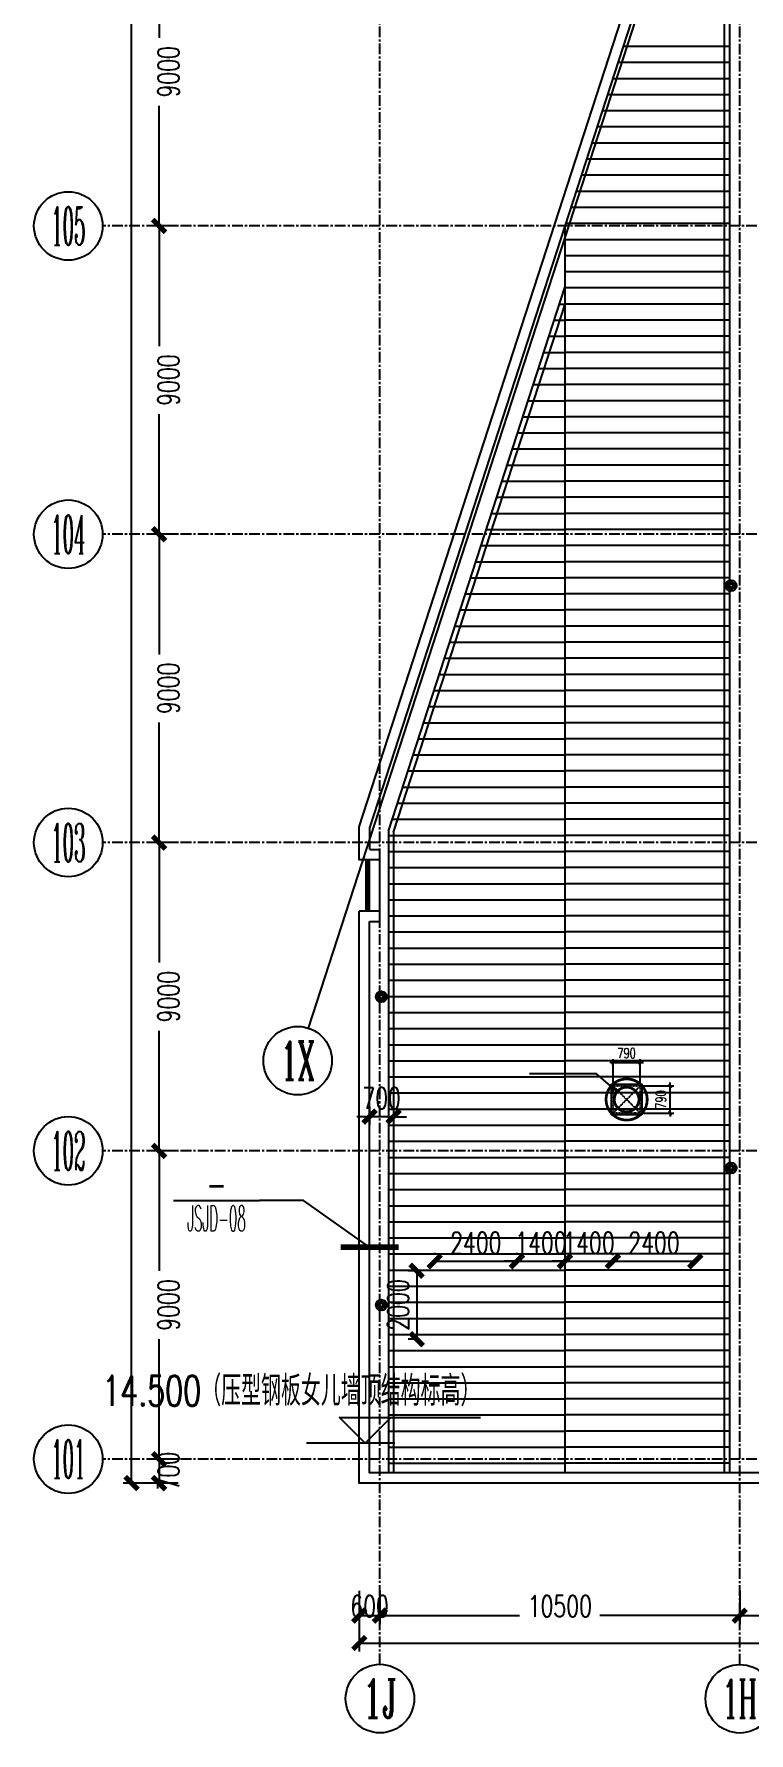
# Model space of a CAD drawing. Extents: x -599358 to 2865263, y -1062760 to 486533.
# Drawn here: x 124239 to 145102, y -888005 to -838406 of the extents above; entities that cross this region are included whole.
import ezdxf
from ezdxf.enums import TextEntityAlignment as Align

# ---------------------------------------------------------------- set-up
doc = ezdxf.new("R2010")
doc.units = 0
doc.set_wipeout_variables(frame=1)
doc.linetypes.add('CENTER', pattern=[2, 1.25, -0.25, 0.25, -0.25])
doc.linetypes.add('DASH', pattern=[0.35, 0.25, -0.1])
for name, color, linetype in [('3符号', 173, 'Continuous'), ('3索引', 3, 'Continuous'), ('99平面图例外参$0$A-HATCH-2', 251, 'Continuous'), ('A-AXIS-DP', 126, 'Continuous'), ('A-LIN-V', 9, 'Continuous'), ('A-SFCE', 30, 'Continuous'), ('A-WINDOW', 140, 'Continuous'), ('DIM', 173, 'Continuous'), ('DIM_SYMB', 3, 'Continuous'), ('DOTE', 1, 'CENTER'), ('E-电气标注', 84, 'Continuous'), ('参考线', 8, 'Continuous'), ('屋面板111', 6, 'Continuous'), ('暖通', 7, 'Continuous'), ('虹吸雨水斗', 6, 'Continuous')]:
    doc.layers.add(name, color=color, linetype=linetype)
doc.styles.add('_TCH_AXIS', font='COMPLEX', dxfattribs={"bigfont": 'GBCBIG'})
doc.styles.add('_TCH_DIM_T3', font='SIMPLEX', dxfattribs={"width": 0.705882, "bigfont": 'GBCBIG'})
doc.styles.add('DHTEXT-1', font='romans.shx', dxfattribs={"width": 0.7, "bigfont": 'chinese.shx'})
doc.styles.add('卓越符号', font='ROMANS.shx', dxfattribs={"width": 0.7, "bigfont": 'CHINESE.shx'})
doc.dimstyles.new('_TCH_ARCH&&100', dxfattribs={"dimtxt": 297.5, "dimasz": 100, "dimexe": 100, "dimexo": 100, "dimgap": 126.25, "dimtad": 1, "dimdec": 0, "dimzin": 0, "dimdsep": 46, "dimtxsty": '_TCH_DIM_T3', "dimblk": 'ARCHTICK', "dimcen": 0.09, "dimclrt": 7, "dimazin": 2, "dimtfac": 1, "dimtdec": 0, "dimtix": 1, "dimtmove": 2, "dimatfit": 3, "dimfxl": 0, "dimtolj": 1, "dimtzin": 0, "dimarcsym": 0})
doc.dimstyles.new('ZN250', dxfattribs={"dimscale": 250, "dimtxt": 2.5, "dimasz": 1.5, "dimexe": 1, "dimexo": 2, "dimgap": 0.9, "dimtad": 1, "dimdec": 0, "dimdsep": 46, "dimtxsty": 'DHTEXT-1', "dimblk": 'ARCHTICK', "dimcen": 2.5, "dimclrd": 173, "dimclre": 173, "dimclrt": 7, "dimazin": 2, "dimtfac": 1, "dimtdec": 0, "dimtix": 1, "dimtmove": 2, "dimatfit": 3, "dimfxl": 0, "dimarcsym": 0})

# ---------------------------------------------------------------- blocks, each defined once
blk = doc.blocks.new('_ArchTick')
at = {"color": 0, "linetype": 'ByBlock', "const_width": 0.4}
blk.add_lwpolyline([(-0.5, -0.5), (0.5, 0.5)], dxfattribs=at)
blk = doc.blocks.new('*D997')
at = {"layer": 'Defpoints', "color": 0, "ltscale": 2500, "transparency": 16777216}
for p in [(128946, -880011), (127887, -880711), (128946, -880711)]:
    blk.add_point(p, dxfattribs=at)
at = {"layer": 'DIM', "color": 173, "linetype": 'ByBlock', "lineweight": -2, "ltscale": 2500, "transparency": 16777216}
for p, q in [((128446, -880011), (127637, -880011)), ((127887, -880011), (127887, -880711)), ((128446, -880711), (127637, -880711))]:
    blk.add_line(p, q, dxfattribs=at)
at = {"layer": 'DIM', "color": 173, "lineweight": -2, "ltscale": 2500, "transparency": 16777216, "xscale": 375, "yscale": 375, "zscale": 375}
for p, rotation in [((127887, -880011), 90), ((127887, -880711), 270)]:
    blk.add_blockref('_ArchTick', p, dxfattribs=dict(at, rotation=rotation))
at = {"layer": 'DIM', "color": 7, "ltscale": 2500, "transparency": 16777216, "insert": (128162, -880361), "char_height": 625, "attachment_point": 5, "rotation": 90, "style": 'DHTEXT-1'}
blk.add_mtext('700', dxfattribs=at)
blk = doc.blocks.new('*D998')
at = {"layer": 'Defpoints', "color": 0, "ltscale": 2500, "transparency": 16777216}
for p in [(128946, -871011), (127887, -880011), (128946, -880011)]:
    blk.add_point(p, dxfattribs=at)
at = {"layer": 'DIM', "color": 173, "linetype": 'ByBlock', "lineweight": -2, "ltscale": 2500, "transparency": 16777216}
for p, q in [((128446, -871011), (127637, -871011)), ((127887, -871011), (127887, -874516)), ((127887, -880011), (127887, -876507)), ((128446, -880011), (127637, -880011))]:
    blk.add_line(p, q, dxfattribs=at)
at = {"layer": 'DIM', "color": 173, "lineweight": -2, "ltscale": 2500, "transparency": 16777216, "xscale": 375, "yscale": 375, "zscale": 375}
for p, rotation in [((127887, -871011), 90), ((127887, -880011), 270)]:
    blk.add_blockref('_ArchTick', p, dxfattribs=dict(at, rotation=rotation))
at = {"layer": 'DIM', "color": 7, "ltscale": 2500, "transparency": 16777216, "insert": (128162, -875511), "char_height": 625, "attachment_point": 5, "rotation": 90, "style": 'DHTEXT-1'}
blk.add_mtext('9000', dxfattribs=at)
blk = doc.blocks.new('*D999')
at = {"layer": 'Defpoints', "color": 0, "ltscale": 2500, "transparency": 16777216}
for p in [(128946, -862011), (127887, -871011), (128946, -871011)]:
    blk.add_point(p, dxfattribs=at)
at = {"layer": 'DIM', "color": 173, "linetype": 'ByBlock', "lineweight": -2, "ltscale": 2500, "transparency": 16777216}
for p, q in [((128446, -862011), (127637, -862011)), ((127887, -862011), (127887, -865516)), ((127887, -871011), (127887, -867507)), ((128446, -871011), (127637, -871011))]:
    blk.add_line(p, q, dxfattribs=at)
at = {"layer": 'DIM', "color": 173, "lineweight": -2, "ltscale": 2500, "transparency": 16777216, "xscale": 375, "yscale": 375, "zscale": 375}
for p, rotation in [((127887, -862011), 90), ((127887, -871011), 270)]:
    blk.add_blockref('_ArchTick', p, dxfattribs=dict(at, rotation=rotation))
at = {"layer": 'DIM', "color": 7, "ltscale": 2500, "transparency": 16777216, "insert": (128162, -866511), "char_height": 625, "attachment_point": 5, "rotation": 90, "style": 'DHTEXT-1'}
blk.add_mtext('9000', dxfattribs=at)
blk = doc.blocks.new('*D1000')
at = {"layer": 'Defpoints', "color": 0, "ltscale": 2500, "transparency": 16777216}
for p in [(128946, -853011), (127887, -862011), (128946, -862011)]:
    blk.add_point(p, dxfattribs=at)
at = {"layer": 'DIM', "color": 173, "linetype": 'ByBlock', "lineweight": -2, "ltscale": 2500, "transparency": 16777216}
for p, q in [((128446, -853011), (127637, -853011)), ((127887, -853011), (127887, -856516)), ((127887, -862011), (127887, -858507)), ((128446, -862011), (127637, -862011))]:
    blk.add_line(p, q, dxfattribs=at)
at = {"layer": 'DIM', "color": 173, "lineweight": -2, "ltscale": 2500, "transparency": 16777216, "xscale": 375, "yscale": 375, "zscale": 375}
for p, rotation in [((127887, -853011), 90), ((127887, -862011), 270)]:
    blk.add_blockref('_ArchTick', p, dxfattribs=dict(at, rotation=rotation))
at = {"layer": 'DIM', "color": 7, "ltscale": 2500, "transparency": 16777216, "insert": (128162, -857511), "char_height": 625, "attachment_point": 5, "rotation": 90, "style": 'DHTEXT-1'}
blk.add_mtext('9000', dxfattribs=at)
blk = doc.blocks.new('*D1001')
at = {"layer": 'Defpoints', "color": 0, "ltscale": 2500, "transparency": 16777216}
for p in [(128946, -844011), (127887, -853011), (128946, -853011)]:
    blk.add_point(p, dxfattribs=at)
at = {"layer": 'DIM', "color": 173, "linetype": 'ByBlock', "lineweight": -2, "ltscale": 2500, "transparency": 16777216}
for p, q in [((128446, -844011), (127637, -844011)), ((127887, -844011), (127887, -847516)), ((127887, -853011), (127887, -849507)), ((128446, -853011), (127637, -853011))]:
    blk.add_line(p, q, dxfattribs=at)
at = {"layer": 'DIM', "color": 173, "lineweight": -2, "ltscale": 2500, "transparency": 16777216, "xscale": 375, "yscale": 375, "zscale": 375}
for p, rotation in [((127887, -844011), 90), ((127887, -853011), 270)]:
    blk.add_blockref('_ArchTick', p, dxfattribs=dict(at, rotation=rotation))
at = {"layer": 'DIM', "color": 7, "ltscale": 2500, "transparency": 16777216, "insert": (128162, -848511), "char_height": 625, "attachment_point": 5, "rotation": 90, "style": 'DHTEXT-1'}
blk.add_mtext('9000', dxfattribs=at)
blk = doc.blocks.new('*D1002')
at = {"layer": 'Defpoints', "color": 0, "ltscale": 2500, "transparency": 16777216}
for p in [(128946, -835011), (127887, -844011), (128946, -844011)]:
    blk.add_point(p, dxfattribs=at)
at = {"layer": 'DIM', "color": 173, "linetype": 'ByBlock', "lineweight": -2, "ltscale": 2500, "transparency": 16777216}
for p, q in [((128446, -835011), (127637, -835011)), ((127887, -835011), (127887, -838516)), ((127887, -844011), (127887, -840507)), ((128446, -844011), (127637, -844011))]:
    blk.add_line(p, q, dxfattribs=at)
at = {"layer": 'DIM', "color": 173, "lineweight": -2, "ltscale": 2500, "transparency": 16777216, "xscale": 375, "yscale": 375, "zscale": 375}
for p, rotation in [((127887, -835011), 90), ((127887, -844011), 270)]:
    blk.add_blockref('_ArchTick', p, dxfattribs=dict(at, rotation=rotation))
at = {"layer": 'DIM', "color": 7, "ltscale": 2500, "transparency": 16777216, "insert": (128162, -839511), "char_height": 625, "attachment_point": 5, "rotation": 90, "style": 'DHTEXT-1'}
blk.add_mtext('9000', dxfattribs=at)
blk = doc.blocks.new('*D1036')
at = {"layer": 'Defpoints', "color": 0, "ltscale": 2500, "transparency": 16777216}
for p in [(128846, -789311), (127087, -880711), (128846, -880711)]:
    blk.add_point(p, dxfattribs=at)
at = {"layer": 'DIM', "color": 173, "linetype": 'ByBlock', "lineweight": -2, "ltscale": 2500, "transparency": 16777216}
for p, q in [((128346, -789311), (126837, -789311)), ((127087, -789311), (127087, -833807)), ((127087, -880711), (127087, -836216)), ((128346, -880711), (126837, -880711))]:
    blk.add_line(p, q, dxfattribs=at)
at = {"layer": 'DIM', "color": 173, "lineweight": -2, "ltscale": 2500, "transparency": 16777216, "xscale": 375, "yscale": 375, "zscale": 375}
for p, rotation in [((127087, -789311), 90), ((127087, -880711), 270)]:
    blk.add_blockref('_ArchTick', p, dxfattribs=dict(at, rotation=rotation))
at = {"layer": 'DIM', "color": 7, "ltscale": 2500, "transparency": 16777216, "insert": (127362, -835011), "char_height": 625, "attachment_point": 5, "rotation": 90, "style": 'DHTEXT-1'}
blk.add_mtext('91400', dxfattribs=at)
blk = doc.blocks.new('*D1038')
at = {"layer": 'Defpoints', "color": 0, "ltscale": 2500, "transparency": 16777216}
for p in [(133731, -883351), (134331, -883351), (134331, -884578)]:
    blk.add_point(p, dxfattribs=at)
at = {"layer": 'DIM', "color": 173, "linetype": 'ByBlock', "lineweight": -2, "ltscale": 2500, "transparency": 16777216}
for p, q in [((133731, -883851), (133731, -884828)), ((134331, -883851), (134331, -884828)), ((133731, -884578), (134331, -884578))]:
    blk.add_line(p, q, dxfattribs=at)
at = {"layer": 'DIM', "color": 173, "lineweight": -2, "ltscale": 2500, "transparency": 16777216, "xscale": 375, "yscale": 375, "zscale": 375, "rotation": 180}
blk.add_blockref('_ArchTick', (133731, -884578), dxfattribs=at)
at = {"layer": 'DIM', "color": 173, "lineweight": -2, "ltscale": 2500, "transparency": 16777216, "xscale": 375, "yscale": 375, "zscale": 375}
blk.add_blockref('_ArchTick', (134331, -884578), dxfattribs=at)
at = {"layer": 'DIM', "color": 7, "ltscale": 2500, "transparency": 16777216, "insert": (134031, -884303), "char_height": 625, "attachment_point": 5, "style": 'DHTEXT-1'}
blk.add_mtext('600', dxfattribs=at)
blk = doc.blocks.new('*D1039')
at = {"layer": 'Defpoints', "color": 0, "ltscale": 2500, "transparency": 16777216}
for p in [(134331, -883351), (144831, -883351), (144831, -884578)]:
    blk.add_point(p, dxfattribs=at)
at = {"layer": 'DIM', "color": 173, "linetype": 'ByBlock', "lineweight": -2, "ltscale": 2500, "transparency": 16777216}
for p, q in [((134331, -883851), (134331, -884828)), ((144831, -883851), (144831, -884828)), ((134331, -884578), (138408, -884578)), ((144831, -884578), (140754, -884578))]:
    blk.add_line(p, q, dxfattribs=at)
at = {"layer": 'DIM', "color": 173, "lineweight": -2, "ltscale": 2500, "transparency": 16777216, "xscale": 375, "yscale": 375, "zscale": 375, "rotation": 180}
blk.add_blockref('_ArchTick', (134331, -884578), dxfattribs=at)
at = {"layer": 'DIM', "color": 173, "lineweight": -2, "ltscale": 2500, "transparency": 16777216, "xscale": 375, "yscale": 375, "zscale": 375}
blk.add_blockref('_ArchTick', (144831, -884578), dxfattribs=at)
at = {"layer": 'DIM', "color": 7, "ltscale": 2500, "transparency": 16777216, "insert": (139581, -884303), "char_height": 625, "attachment_point": 5, "style": 'DHTEXT-1'}
blk.add_mtext('10500', dxfattribs=at)
blk = doc.blocks.new('*D1040')
at = {"layer": 'Defpoints', "color": 0, "ltscale": 2500, "transparency": 16777216}
for p in [(144831, -883351), (161331, -883351), (161331, -884578)]:
    blk.add_point(p, dxfattribs=at)
at = {"layer": 'DIM', "color": 173, "linetype": 'ByBlock', "lineweight": -2, "ltscale": 2500, "transparency": 16777216}
for p, q in [((144831, -883851), (144831, -884828)), ((161331, -883851), (161331, -884828)), ((144831, -884578), (151908, -884578)), ((161331, -884578), (154254, -884578))]:
    blk.add_line(p, q, dxfattribs=at)
at = {"layer": 'DIM', "color": 173, "lineweight": -2, "ltscale": 2500, "transparency": 16777216, "xscale": 375, "yscale": 375, "zscale": 375, "rotation": 180}
blk.add_blockref('_ArchTick', (144831, -884578), dxfattribs=at)
at = {"layer": 'DIM', "color": 173, "lineweight": -2, "ltscale": 2500, "transparency": 16777216, "xscale": 375, "yscale": 375, "zscale": 375}
blk.add_blockref('_ArchTick', (161331, -884578), dxfattribs=at)
at = {"layer": 'DIM', "color": 7, "ltscale": 2500, "transparency": 16777216, "insert": (153081, -884303), "char_height": 625, "attachment_point": 5, "style": 'DHTEXT-1'}
blk.add_mtext('16500', dxfattribs=at)
blk = doc.blocks.new('*D1050')
at = {"layer": 'Defpoints', "color": 0, "ltscale": 2500, "transparency": 16777216}
for p in [(133731, -883451), (260231, -883451), (260231, -885378)]:
    blk.add_point(p, dxfattribs=at)
at = {"layer": 'DIM', "color": 173, "linetype": 'ByBlock', "lineweight": -2, "ltscale": 2500, "transparency": 16777216}
for p, q in [((133731, -883951), (133731, -885628)), ((260231, -883951), (260231, -885628)), ((133731, -885378), (195600, -885378)), ((260231, -885378), (198363, -885378))]:
    blk.add_line(p, q, dxfattribs=at)
at = {"layer": 'DIM', "color": 173, "lineweight": -2, "ltscale": 2500, "transparency": 16777216, "xscale": 375, "yscale": 375, "zscale": 375, "rotation": 180}
blk.add_blockref('_ArchTick', (133731, -885378), dxfattribs=at)
at = {"layer": 'DIM', "color": 173, "lineweight": -2, "ltscale": 2500, "transparency": 16777216, "xscale": 375, "yscale": 375, "zscale": 375}
blk.add_blockref('_ArchTick', (260231, -885378), dxfattribs=at)
at = {"layer": 'DIM', "color": 7, "ltscale": 2500, "transparency": 16777216, "insert": (196981, -885103), "char_height": 625, "attachment_point": 5, "style": 'DHTEXT-1'}
blk.add_mtext('126500', dxfattribs=at)
blk = doc.blocks.new('卓越-轴号')
blk.add_circle((0, 0), 4)
at = {"color": 0, "style": '_TCH_AXIS', "width": 1.041667, "flags": 8}
blk.add_attdef('A', text='', height=4.48, dxfattribs=at).set_placement((-2, -2.24), (2, -2.24), align=Align.FIT)
blk = doc.blocks.new('343')
at = {"layer": 'DOTE', "ltscale": 250}
for p, q in [((1043949, -209412), (1043949, -103756)), ((1054449, -209417), (1054449, -103761)), ((1153449, -167423), (1035857, -167423)), ((1153449, -176423), (1035857, -176423)), ((1153449, -185423), (1035857, -185423)), ((1153449, -194423), (1035857, -194423)), ((1153449, -203423), (1035857, -203423))]:
    blk.add_line(p, q, dxfattribs=at)
blk = doc.blocks.new('*U612')
at = {"ltscale": 10}
blk.add_line((3.48, 0), (-6.85, 0), dxfattribs=at)
blk.add_lwpolyline([(3, 3), (0, 0), (-3, 3), (13.45, 3)])
at = {"color": 0, "style": '卓越符号', "width": 0.7, "flags": 8}
blk.add_attdef('±0.000', text='', height=3.5, dxfattribs=at).set_placement((13.45, 4.35), align=Align.RIGHT)
blk = doc.blocks.new('*D1780')
at = {"layer": 'Defpoints', "color": 0, "ltscale": 2500, "transparency": 16777216}
for p in [(138331, -874235), (135931, -874511), (138331, -874511)]:
    blk.add_point(p, dxfattribs=at)
at = {"layer": 'DIM', "color": 173, "linetype": 'ByBlock', "lineweight": -2, "ltscale": 2500, "transparency": 16777216}
for p, q in [((135931, -874011), (135931, -873985)), ((135931, -874235), (138331, -874235)), ((138331, -874011), (138331, -873985))]:
    blk.add_line(p, q, dxfattribs=at)
at = {"layer": 'DIM', "color": 173, "lineweight": -2, "ltscale": 2500, "transparency": 16777216, "xscale": 375, "yscale": 375, "zscale": 375, "rotation": 180}
blk.add_blockref('_ArchTick', (135931, -874235), dxfattribs=at)
at = {"layer": 'DIM', "color": 173, "lineweight": -2, "ltscale": 2500, "transparency": 16777216, "xscale": 375, "yscale": 375, "zscale": 375}
blk.add_blockref('_ArchTick', (138331, -874235), dxfattribs=at)
at = {"layer": 'DIM', "color": 7, "ltscale": 2500, "transparency": 16777216, "insert": (137131, -873697), "char_height": 625, "attachment_point": 5, "style": 'DHTEXT-1'}
blk.add_mtext('2400', dxfattribs=at)
blk = doc.blocks.new('*D1781')
at = {"layer": 'Defpoints', "color": 0, "ltscale": 2500, "transparency": 16777216}
for p in [(139731, -874235), (138331, -874511), (139731, -874491)]:
    blk.add_point(p, dxfattribs=at)
at = {"layer": 'DIM', "color": 173, "linetype": 'ByBlock', "lineweight": -2, "ltscale": 2500, "transparency": 16777216}
for p, q in [((138331, -874235), (137956, -874235)), ((138331, -874011), (138331, -873985)), ((138331, -874235), (139731, -874235)), ((139731, -873991), (139731, -873985)), ((139731, -874235), (140106, -874235))]:
    blk.add_line(p, q, dxfattribs=at)
at = {"layer": 'DIM', "color": 173, "lineweight": -2, "ltscale": 2500, "transparency": 16777216, "xscale": 375, "yscale": 375, "zscale": 375}
for p, rotation in [((138331, -874235), 359.9999999999973), ((139731, -874235), 179.9999999999972)]:
    blk.add_blockref('_ArchTick', p, dxfattribs=dict(at, rotation=rotation))
at = {"layer": 'DIM', "color": 7, "ltscale": 2500, "transparency": 16777216, "insert": (139031, -873697), "char_height": 625, "attachment_point": 5, "style": 'DHTEXT-1'}
blk.add_mtext('1400', dxfattribs=at)
blk = doc.blocks.new('*D1782')
at = {"layer": 'Defpoints', "color": 0, "ltscale": 2500, "transparency": 16777216}
for p in [(141131, -874235), (139731, -874491), (141131, -874554)]:
    blk.add_point(p, dxfattribs=at)
at = {"layer": 'DIM', "color": 173, "linetype": 'ByBlock', "lineweight": -2, "ltscale": 2500, "transparency": 16777216}
for p, q in [((139731, -874235), (139356, -874235)), ((139731, -873991), (139731, -873985)), ((139731, -874235), (141131, -874235)), ((141131, -874054), (141131, -873985)), ((141131, -874235), (141506, -874235))]:
    blk.add_line(p, q, dxfattribs=at)
at = {"layer": 'DIM', "color": 173, "lineweight": -2, "ltscale": 2500, "transparency": 16777216, "xscale": 375, "yscale": 375, "zscale": 375}
for p, rotation in [((139731, -874235), 359.9999999999973), ((141131, -874235), 179.9999999999972)]:
    blk.add_blockref('_ArchTick', p, dxfattribs=dict(at, rotation=rotation))
at = {"layer": 'DIM', "color": 7, "ltscale": 2500, "transparency": 16777216, "insert": (140431, -873697), "char_height": 625, "attachment_point": 5, "style": 'DHTEXT-1'}
blk.add_mtext('1400', dxfattribs=at)
blk = doc.blocks.new('*D1783')
at = {"layer": 'Defpoints', "color": 0, "ltscale": 2500, "transparency": 16777216}
for p in [(143531, -874235), (141131, -874554), (143531, -874511)]:
    blk.add_point(p, dxfattribs=at)
at = {"layer": 'DIM', "color": 173, "linetype": 'ByBlock', "lineweight": -2, "ltscale": 2500, "transparency": 16777216}
for p, q in [((141131, -874054), (141131, -873985)), ((141131, -874235), (143531, -874235)), ((143531, -874011), (143531, -873985))]:
    blk.add_line(p, q, dxfattribs=at)
at = {"layer": 'DIM', "color": 173, "lineweight": -2, "ltscale": 2500, "transparency": 16777216, "xscale": 375, "yscale": 375, "zscale": 375}
for p, rotation in [((141131, -874235), 179.9999999999972), ((143531, -874235), 359.9999999999973)]:
    blk.add_blockref('_ArchTick', p, dxfattribs=dict(at, rotation=rotation))
at = {"layer": 'DIM', "color": 7, "ltscale": 2500, "transparency": 16777216, "insert": (142331, -873697), "char_height": 625, "attachment_point": 5, "style": 'DHTEXT-1'}
blk.add_mtext('2400', dxfattribs=at)
blk = doc.blocks.new('*D1784')
at = {"layer": 'Defpoints', "color": 0, "ltscale": 2500, "transparency": 16777216}
for p in [(135931, -874511), (135406, -876511), (135931, -876511)]:
    blk.add_point(p, dxfattribs=at)
at = {"layer": 'DIM', "color": 173, "linetype": 'ByBlock', "lineweight": -2, "ltscale": 2500, "transparency": 16777216}
for p, q in [((135431, -874511), (135156, -874511)), ((135406, -874511), (135406, -876511)), ((135431, -876511), (135156, -876511))]:
    blk.add_line(p, q, dxfattribs=at)
at = {"layer": 'DIM', "color": 173, "lineweight": -2, "ltscale": 2500, "transparency": 16777216, "xscale": 375, "yscale": 375, "zscale": 375}
for p, rotation in [((135406, -874511), 90), ((135406, -876511), 270)]:
    blk.add_blockref('_ArchTick', p, dxfattribs=dict(at, rotation=rotation))
at = {"layer": 'DIM', "color": 7, "ltscale": 2500, "transparency": 16777216, "insert": (134868, -875511), "char_height": 625, "attachment_point": 5, "rotation": 90, "style": 'DHTEXT-1'}
blk.add_mtext('2000', dxfattribs=at)
blk = doc.blocks.new('*D1901')
at = {"layer": 'Defpoints', "color": 0, "ltscale": 2500, "transparency": 16777216}
for p in [(134031, -869211), (134731, -869211), (134031, -870013)]:
    blk.add_point(p, dxfattribs=at)
at = {"layer": 'DIM', "color": 173, "linetype": 'ByBlock', "lineweight": -2, "ltscale": 2500, "transparency": 16777216}
for p, q in [((134031, -869711), (134031, -870263)), ((134731, -869711), (134731, -870263)), ((134031, -870013), (133656, -870013)), ((134731, -870013), (134031, -870013)), ((134731, -870013), (135106, -870013))]:
    blk.add_line(p, q, dxfattribs=at)
at = {"layer": 'DIM', "color": 173, "lineweight": -2, "ltscale": 2500, "transparency": 16777216, "xscale": 375, "yscale": 375, "zscale": 375}
for p, rotation in [((134031, -870013), 1.047267601074855e-08), ((134731, -870013), 180.0000000104726)]:
    blk.add_blockref('_ArchTick', p, dxfattribs=dict(at, rotation=rotation))
at = {"layer": 'DIM', "color": 7, "ltscale": 2500, "transparency": 16777216, "insert": (134381, -869475), "char_height": 625, "attachment_point": 5, "rotation": 0, "style": 'DHTEXT-1'}
blk.add_mtext('700', dxfattribs=at)
blk = doc.blocks.new('卓越-指向索引')
blk.add_wipeout([(0, 5), (-0.52, 4.97), (-1.04, 4.89), (-1.55, 4.76), (-2.03, 4.57), (-2.5, 4.33), (-2.94, 4.05), (-3.35, 3.72), (-3.72, 3.35), (-4.05, 2.94), (-4.33, 2.5), (-4.57, 2.03), (-4.76, 1.55), (-4.89, 1.04), (-4.97, 0.52), (-5, 0), (-4.97, -0.52), (-4.89, -1.04), (-4.76, -1.55), (-4.57, -2.03), (-4.33, -2.5), (-4.05, -2.94), (-3.72, -3.35), (-3.35, -3.72), (-2.94, -4.05), (-2.5, -4.33), (-2.03, -4.57), (-1.55, -4.76), (-1.04, -4.89), (-0.52, -4.97), (0, -5), (0.52, -4.97), (1.04, -4.89), (1.55, -4.76), (2.03, -4.57), (2.5, -4.33), (2.94, -4.05), (3.35, -3.72), (3.72, -3.35), (4.05, -2.94), (4.33, -2.5), (4.57, -2.03), (4.76, -1.55), (4.89, -1.04), (4.97, -0.52), (5, 0), (4.97, 0.52), (4.89, 1.04), (4.76, 1.55), (4.57, 2.03), (4.33, 2.5), (4.05, 2.94), (3.72, 3.35), (3.35, 3.72), (2.94, 4.05), (2.5, 4.33), (2.03, 4.57), (1.55, 4.76), (1.04, 4.89), (0.52, 4.97)])
blk.add_line((-5, 0), (5, 0))
at = {"color": 0, "style": '卓越符号', "width": 0.7, "flags": 8}
blk.add_attdef('索引编号', text='', height=3, dxfattribs=at).set_placement((0, 0.37), align=Align.CENTER)
at = {"color": 0, "style": '卓越符号', "width": 0.892319, "flags": 8}
blk.add_attdef('图号', text='', height=3, dxfattribs=at).set_placement((-3.41, -3.6), (3.41, -3.6), align=Align.FIT)
blk = doc.blocks.new('“奔腾”虹吸雨水斗')
at = {"layer": '虹吸雨水斗', "lineweight": 25}
for p, q in [((946944, 86685), (947028, 86658)), ((947028, 86641), (946944, 86614)), ((947032, 86673), (946946, 86692)), ((946946, 86607), (947032, 86625)), ((946982, 86753), (947040, 86688)), ((947040, 86611), (946982, 86546)), ((947052, 86699), (946987, 86758)), ((946987, 86541), (947052, 86600)), ((947048, 86793), (947066, 86707)), ((947066, 86592), (947048, 86506)), ((947082, 86711), (947055, 86795)), ((947055, 86504), (947082, 86587)), ((947125, 86795), (947098, 86711)), ((947098, 86587), (947125, 86504)), ((947114, 86707), (947132, 86793)), ((947132, 86506), (947114, 86592)), ((947194, 86758), (947128, 86699)), ((947128, 86600), (947194, 86541)), ((947140, 86688), (947199, 86753)), ((947199, 86546), (947140, 86611)), ((947234, 86692), (947148, 86673)), ((947148, 86625), (947234, 86607)), ((947152, 86658), (947236, 86685)), ((947236, 86614), (947152, 86641))]:
    blk.add_line(p, q, dxfattribs=at)
for radius in [150, 47.6]:
    blk.add_circle((947090, 86649), radius, dxfattribs=at)
for centre, start, end in [((947025, 86649), 291.6382, 68.3675), ((947034, 86682), 261.6382, 38.3675), ((947034, 86617), 321.6382, 98.3675), ((947057, 86706), 231.6382, 8.3675), ((947057, 86593), 351.6382, 128.3675), ((947090, 86715), 201.6382, 338.3675), ((947090, 86584), 21.6382, 158.3675), ((947123, 86706), 171.6382, 308.3675), ((947123, 86593), 51.6382, 188.3675), ((947147, 86682), 141.6382, 278.3675), ((947147, 86617), 81.6382, 218.3675), ((947155, 86649), 111.6382, 248.3675)]:
    blk.add_arc(centre, 8.82, start, end, dxfattribs=at)
blk = doc.blocks.new('*D1776')
at = {"layer": 'A-AXIS-DP', "color": 0, "lineweight": -2, "transparency": 16777216}
for p, q in [((-495, 395), (-1374, 395)), ((-1274, 395), (-1274, 495)), ((-1274, 395), (-1274, -395)), ((-495, -395), (-1374, -395)), ((-1274, -395), (-1274, -495))]:
    blk.add_line(p, q, dxfattribs=at)
at = {"layer": 'Defpoints', "color": 0, "transparency": 16777216}
for p in [(-395, 395), (-1274, -395), (-395, -395)]:
    blk.add_point(p, dxfattribs=at)
at = {"layer": 'A-AXIS-DP', "color": 0, "lineweight": -2, "transparency": 16777216, "xscale": 100, "yscale": 100, "zscale": 100}
for p, rotation in [((-1274, 395), 270), ((-1274, -395), 90)]:
    blk.add_blockref('_ArchTick', p, dxfattribs=dict(at, rotation=rotation))
at = {"layer": 'A-AXIS-DP', "color": 7, "transparency": 16777216, "insert": (-999, 0), "char_height": 297.5, "attachment_point": 5, "rotation": 270, "style": '_TCH_DIM_T3'}
blk.add_mtext('\\A1;790', dxfattribs=at)
blk = doc.blocks.new('*D1777')
at = {"layer": 'A-AXIS-DP', "color": 0, "lineweight": -2, "transparency": 16777216}
for p, q in [((-395, -495), (-395, -1178)), ((395, -495), (395, -1178)), ((-395, -1078), (-495, -1078)), ((395, -1078), (-395, -1078)), ((395, -1078), (495, -1078))]:
    blk.add_line(p, q, dxfattribs=at)
at = {"layer": 'Defpoints', "color": 0, "transparency": 16777216}
for p in [(-395, -395), (395, -395), (-395, -1078)]:
    blk.add_point(p, dxfattribs=at)
at = {"layer": 'A-AXIS-DP', "color": 0, "lineweight": -2, "transparency": 16777216, "xscale": 100, "yscale": 100, "zscale": 100}
blk.add_blockref('_ArchTick', (-395, -1078), dxfattribs=at)
at = {"layer": 'A-AXIS-DP', "color": 0, "lineweight": -2, "transparency": 16777216, "xscale": 100, "yscale": 100, "zscale": 100, "rotation": 180}
blk.add_blockref('_ArchTick', (395, -1078), dxfattribs=at)
at = {"layer": 'A-AXIS-DP', "color": 7, "transparency": 16777216, "insert": (0, -1353), "char_height": 297.5, "attachment_point": 5, "rotation": 180, "style": '_TCH_DIM_T3'}
blk.add_mtext('\\A1;790', dxfattribs=at)
blk = doc.blocks.new('w42343eeee')
blk.add_wipeout([(367285, 568212), (365883, 568215), (365906, 578415), (367306, 578412)]).dxf.layer = '参考线'
at = {"layer": '99平面图例外参$0$A-HATCH-2'}
h = blk.add_hatch(dxfattribs=at)
h.set_pattern_fill('ANSI33', color=256, scale=75)
h.set_pattern_definition([(45, (1135667.22, 924695.12), (-168.3798, 168.3798), []), (45, (1135835.6, 924695.12), (-168.3798, 168.3798), [119.0625, -59.53125])])
h.paths.add_polyline_path([(366843, 550430), (365843, 550432)])
h.paths.add_polyline_path([(365906, 578415), (367306, 578412), (367283, 568212), (365883, 568215)])
at = {"layer": 'E-电气标注', "color": 1, "const_width": 5}
blk.add_lwpolyline([(365906, 578415), (365883, 568215), (367283, 568212), (367306, 578412)], close=True, dxfattribs=at)
blk = doc.blocks.new('A$C4cc46862')
at = {"layer": 'A-SFCE', "rotation": 270}
for p in [(-554558, 296395), (-554562, 294432), (-554574, 292395), (-554562, 285395), (-554574, 283395), (-554587, 281395), (-554599, 279395), (-554612, 277395)]:
    blk.add_blockref('w42343eeee', p, dxfattribs=at)
blk = doc.blocks.new('fengji')
at = {"layer": 'DIM_SYMB'}
for p, q in [((324.2, -267.9), (884.2, -747.9)), ((884.2, -747.9), (2834.2, -747.9))]:
    blk.add_line(p, q, dxfattribs=at)
at = {"layer": 'DIM_SYMB', "const_width": 40}
blk.add_lwpolyline([(310.3, -253.5, -1), (338.1, -282.3, -1)], format="xyb", close=True, dxfattribs=at)
at = {"layer": '暖通', "color": 7, "linetype": 'DASH', "ltscale": 0.5}
for p, q in [((-395, 395), (395, -395)), ((395, 395), (-395, -395))]:
    blk.add_line(p, q, dxfattribs=at)
at = {"layer": '暖通', "color": 7, "const_width": 79.8}
for points in [[(0, -600.2, -1), (0, 600.2, -1)], [(0, -600.2, 1), (0, 600.2, 1)]]:
    blk.add_lwpolyline(points, format="xyb", dxfattribs=at)
at = {"layer": '暖通', "color": 7, "ltscale": 0.5}
blk.add_lwpolyline([(-445, 445), (445, 445), (445, -445), (-445, -445)], close=True, dxfattribs=at)
at = {"layer": '暖通', "color": 7, "linetype": 'DASH', "const_width": 79.8}
for points in [[(0, -358.3, -1), (0, 358.3, -1)], [(0, -358.3, 1), (0, 358.3, 1)]]:
    blk.add_lwpolyline(points, format="xyb", dxfattribs=at)
at = {"layer": '暖通', "color": 7, "linetype": 'DASH', "ltscale": 0.5}
blk.add_lwpolyline([(-395, 395), (395, 395), (395, -395), (-395, -395)], close=True, dxfattribs=at)
at = {"layer": 'A-AXIS-DP'}
for p1, distance, picture, middle in [((-395, 395), -879.2, '*D1776', (-999.2, 0)), ((395, -395), 682.9, '*D1777', (0, -1352.9))]:
    dim = blk.add_aligned_dim(p1=p1, p2=(-395, -395), distance=distance, dimstyle='_TCH_ARCH&&100', dxfattribs=at)
    dim.commit()
    dim.dimension.update_dxf_attribs({"geometry": picture, "text_midpoint": middle})
blk = doc.blocks.new('A$C87272f5e')
at = {"layer": '暖通', "rotation": 180}
blk.add_blockref('fengji', (7200, -79500), dxfattribs=at)

msp = doc.modelspace()

# ---------------------------------------------------------------- linework, layer by layer
at = {"layer": '3索引'}
msp.add_lwpolyline([(134001, -873798.1), (132103.8, -872456.5), (129563.9, -872456.5)], dxfattribs=at)
at = {"layer": '3索引', "linetype": 'DASH', "ltscale": 1250, "const_width": 125}
msp.add_lwpolyline([(134821.5, -873847.2), (133249.8, -873847.2), (133249.8, -873798.1), (134821.5, -873798.1)], close=True, dxfattribs=at)
at = {"layer": 'A-LIN-V'}
msp.add_line((134731.4, -861706.3), (139732.9, -846291.4), dxfattribs=at)
for points in [[(144381.4, -829696.7), (144381.4, -880411.4)], [(134731.4, -861706.3), (134731.4, -880411.4)]]:
    msp.add_lwpolyline(points, dxfattribs=at)
at = {"layer": 'A-SFCE'}
for p, q in [((134037, -861578.2), (144486.9, -829371.4)), ((139731.4, -844028.1), (139731.4, -880411.4)), ((134035.7, -862211.4), (134037, -861578.2)), ((134031.4, -864011.4), (134031.4, -862511.4)), ((134035.7, -862211.4), (134331.4, -862211.4)), ((134331.4, -864311.4), (134331.4, -862211.4)), ((134331.4, -864011.4), (133731.4, -864011.4)), ((134031.4, -864311.4), (134331.4, -864311.4))]:
    msp.add_line(p, q, dxfattribs=at)
for points in [[(134331.4, -862511.4), (133731.4, -862511.4), (133731.4, -861548.1), (157169.4, -789311.4), (244231.4, -789311.4)], [(244231.4, -880711.4), (133731.4, -880711.4), (133731.4, -864011.4)], [(244231.4, -880411.4), (134031.4, -880411.4), (134031.4, -864311.4)]]:
    msp.add_lwpolyline(points, dxfattribs=at)
at = {"layer": 'A-WINDOW'}
for p, q in [((133931.4, -864011.1), (133934.6, -862511.4)), ((133964.4, -864011.2), (133967.5, -862511.4)), ((133998.4, -864011.3), (134001.5, -862511.4))]:
    msp.add_line(p, q, dxfattribs=at)
at = {"layer": 'DOTE', "linetype": 'ByBlock'}
msp.add_lwpolyline([(132243.8, -867428.8), (158730.4, -785796.7)], dxfattribs=at)
at = {"layer": '屋面板111', "ltscale": 2500}
for p, q in [((144531.4, -838771.4), (141436.9, -838771.4)), ((144531.4, -839241.4), (141284.4, -839241.4)), ((144531.4, -840181.4), (140979.5, -840181.4)), ((144531.4, -839711.4), (141132, -839711.4)), ((144531.4, -840651.4), (140827, -840651.4)), ((144531.4, -841121.4), (140674.5, -841121.4)), ((144531.4, -841591.4), (140522, -841591.4)), ((144531.4, -842061.4), (140369.5, -842061.4)), ((144531.4, -842531.4), (140217, -842531.4)), ((144531.4, -843001.4), (140064.5, -843001.4)), ((144531.4, -843471.4), (139912, -843471.4)), ((144531.4, -843941.4), (139759.5, -843941.4)), ((144531.4, -844411.4), (139731.4, -844411.4)), ((144531.4, -844881.4), (139731.4, -844881.4)), ((144531.4, -845351.4), (139731.4, -845351.4)), ((134581.4, -861682.6), (139731.4, -845810.2)), ((139727.7, -845821.4), (139731.4, -845821.4)), ((144531.4, -845821.4), (139731.4, -845821.4)), ((139575.2, -846291.4), (139731.4, -846291.4)), ((144531.4, -846291.4), (139731.4, -846291.4)), ((139422.7, -846761.4), (139731.4, -846761.4)), ((144531.4, -846761.4), (139731.4, -846761.4)), ((139270.2, -847231.4), (139731.4, -847231.4)), ((144531.4, -847231.4), (139731.4, -847231.4)), ((139117.7, -847701.4), (139731.4, -847701.4)), ((144531.4, -847701.4), (139731.4, -847701.4)), ((138965.2, -848171.4), (139731.4, -848171.4)), ((144531.4, -848171.4), (139731.4, -848171.4)), ((138660.2, -849111.4), (139731.4, -849111.4)), ((138812.7, -848641.4), (139731.4, -848641.4)), ((144531.4, -848641.4), (139731.4, -848641.4)), ((144531.4, -849111.4), (139731.4, -849111.4)), ((138507.7, -849581.4), (139731.4, -849581.4)), ((144531.4, -849581.4), (139731.4, -849581.4)), ((138355.2, -850051.4), (139731.4, -850051.4)), ((144531.4, -850051.4), (139731.4, -850051.4)), ((138202.7, -850521.4), (139731.4, -850521.4)), ((144531.4, -850521.4), (139731.4, -850521.4)), ((138050.2, -850991.4), (139731.4, -850991.4)), ((144531.4, -850991.4), (139731.4, -850991.4)), ((137897.7, -851461.4), (139731.4, -851461.4)), ((144531.4, -851461.4), (139731.4, -851461.4)), ((137745.2, -851931.4), (139731.4, -851931.4)), ((144531.4, -851931.4), (139731.4, -851931.4)), ((137592.8, -852401.4), (139731.4, -852401.4)), ((144531.4, -852401.4), (139731.4, -852401.4)), ((137440.3, -852871.4), (139731.4, -852871.4)), ((144531.4, -852871.4), (139731.4, -852871.4)), ((137287.8, -853341.4), (139731.4, -853341.4)), ((144531.4, -853341.4), (139731.4, -853341.4)), ((137135.3, -853811.4), (139731.4, -853811.4)), ((144531.4, -853811.4), (139731.4, -853811.4)), ((136982.8, -854281.4), (139731.4, -854281.4)), ((144531.4, -854281.4), (139731.4, -854281.4)), ((136830.3, -854751.4), (139731.4, -854751.4)), ((144531.4, -854751.4), (139731.4, -854751.4)), ((136677.8, -855221.4), (139731.4, -855221.4)), ((144531.4, -855221.4), (139731.4, -855221.4)), ((136525.3, -855691.4), (139731.4, -855691.4)), ((144531.4, -855691.4), (139731.4, -855691.4)), ((136372.8, -856161.4), (139731.4, -856161.4)), ((144531.4, -856161.4), (139731.4, -856161.4)), ((136220.3, -856631.4), (139731.4, -856631.4)), ((144531.4, -856631.4), (139731.4, -856631.4)), ((136067.8, -857101.4), (139731.4, -857101.4)), ((144531.4, -857101.4), (139731.4, -857101.4)), ((135762.8, -858041.4), (139731.4, -858041.4)), ((135915.3, -857571.4), (139731.4, -857571.4)), ((144531.4, -857571.4), (139731.4, -857571.4)), ((144531.4, -858041.4), (139731.4, -858041.4)), ((135610.3, -858511.4), (139731.4, -858511.4)), ((144531.4, -858511.4), (139731.4, -858511.4)), ((135457.8, -858981.4), (139731.4, -858981.4)), ((144531.4, -858981.4), (139731.4, -858981.4)), ((135305.3, -859451.4), (139731.4, -859451.4)), ((144531.4, -859451.4), (139731.4, -859451.4)), ((135152.8, -859921.4), (139731.4, -859921.4)), ((144531.4, -859921.4), (139731.4, -859921.4)), ((135000.3, -860391.4), (139731.4, -860391.4)), ((144531.4, -860391.4), (139731.4, -860391.4)), ((134847.8, -860861.4), (139731.4, -860861.4)), ((144531.4, -860861.4), (139731.4, -860861.4)), ((134695.3, -861331.4), (139731.4, -861331.4)), ((144531.4, -861331.4), (139731.4, -861331.4)), ((134581.4, -861801.4), (139731.4, -861801.4)), ((144531.4, -861801.4), (139731.4, -861801.4)), ((134581.4, -862271.4), (139731.4, -862271.4)), ((144531.4, -862271.4), (139731.4, -862271.4)), ((134581.4, -862741.4), (139731.4, -862741.4)), ((144531.4, -862741.4), (139731.4, -862741.4)), ((134581.4, -863211.4), (139731.4, -863211.4)), ((144531.4, -863211.4), (139731.4, -863211.4)), ((134581.4, -863681.4), (139731.4, -863681.4)), ((144531.4, -863681.4), (139731.4, -863681.4)), ((134581.4, -864151.4), (139731.4, -864151.4)), ((144531.4, -864151.4), (139731.4, -864151.4)), ((134581.4, -864621.4), (139731.4, -864621.4)), ((144531.4, -864621.4), (139731.4, -864621.4)), ((134581.4, -865091.4), (139731.4, -865091.4)), ((144531.4, -865091.4), (139731.4, -865091.4)), ((134581.4, -865561.4), (139731.4, -865561.4)), ((144531.4, -865561.4), (139731.4, -865561.4)), ((134581.4, -866031.4), (139731.4, -866031.4)), ((144531.4, -866031.4), (139731.4, -866031.4)), ((134581.4, -866501.4), (139731.4, -866501.4)), ((134581.4, -866971.4), (139731.4, -866971.4)), ((144531.4, -866501.4), (139731.4, -866501.4)), ((144531.4, -866971.4), (139731.4, -866971.4)), ((134581.4, -867441.4), (139731.4, -867441.4)), ((144531.4, -867441.4), (139731.4, -867441.4)), ((134581.4, -867911.4), (139731.4, -867911.4)), ((144531.4, -867911.4), (139731.4, -867911.4)), ((134581.4, -868381.4), (139731.4, -868381.4)), ((144531.4, -868381.4), (139731.4, -868381.4)), ((134581.4, -868851.4), (139731.4, -868851.4)), ((144531.4, -868851.4), (139731.4, -868851.4)), ((134581.4, -869321.4), (139731.4, -869321.4)), ((144531.4, -869321.4), (139731.4, -869321.4)), ((134581.4, -869791.4), (139731.4, -869791.4)), ((144531.4, -869791.4), (139731.4, -869791.4)), ((134581.4, -870261.4), (139731.4, -870261.4)), ((144531.4, -870261.4), (139731.4, -870261.4)), ((134581.4, -870731.4), (139731.4, -870731.4)), ((144531.4, -870731.4), (139731.4, -870731.4)), ((134581.4, -871201.4), (139731.4, -871201.4)), ((144531.4, -871201.4), (139731.4, -871201.4)), ((134581.4, -871671.4), (139731.4, -871671.4)), ((144531.4, -871671.4), (139731.4, -871671.4)), ((134581.4, -872141.4), (139731.4, -872141.4)), ((144531.4, -872141.4), (139731.4, -872141.4)), ((134581.4, -872611.4), (139731.4, -872611.4)), ((144531.4, -872611.4), (139731.4, -872611.4)), ((134581.4, -873081.4), (139731.4, -873081.4)), ((144531.4, -873081.4), (139731.4, -873081.4)), ((134581.4, -873551.4), (139731.4, -873551.4)), ((144531.4, -873551.4), (139731.4, -873551.4)), ((134581.4, -874021.4), (139731.4, -874021.4)), ((144531.4, -874021.4), (139731.4, -874021.4)), ((134581.4, -874491.4), (139731.4, -874491.4)), ((144531.4, -874491.4), (139731.4, -874491.4)), ((134581.4, -874961.4), (139731.4, -874961.4)), ((144531.4, -874961.4), (139731.4, -874961.4)), ((134581.4, -875431.4), (139731.4, -875431.4)), ((134581.4, -875901.4), (139731.4, -875901.4)), ((144531.4, -875431.4), (139731.4, -875431.4)), ((144531.4, -875901.4), (139731.4, -875901.4)), ((134581.4, -876371.4), (139731.4, -876371.4)), ((144531.4, -876371.4), (139731.4, -876371.4)), ((134581.4, -876841.4), (139731.4, -876841.4)), ((144531.4, -876841.4), (139731.4, -876841.4)), ((134581.4, -877311.4), (139731.4, -877311.4)), ((144531.4, -877311.4), (139731.4, -877311.4)), ((134581.4, -877781.4), (139731.4, -877781.4)), ((144531.4, -877781.4), (139731.4, -877781.4)), ((134581.4, -878251.4), (139731.4, -878251.4)), ((144531.4, -878251.4), (139731.4, -878251.4)), ((134581.4, -878721.4), (139731.4, -878721.4)), ((144531.4, -878721.4), (139731.4, -878721.4)), ((134581.4, -879191.4), (139731.4, -879191.4)), ((144531.4, -879191.4), (139731.4, -879191.4)), ((134581.4, -879661.4), (139731.4, -879661.4)), ((144531.4, -879661.4), (139731.4, -879661.4)), ((134581.4, -880131.4), (139731.4, -880131.4)), ((144531.4, -880131.4), (139731.4, -880131.4))]:
    msp.add_line(p, q, dxfattribs=at)
for points in [[(144531.4, -829234.4), (144531.4, -880411.4)], [(134581.4, -861682.6), (134581.4, -880411.4)]]:
    msp.add_lwpolyline(points, dxfattribs=at)

# ---------------------------------------------------------------- block references
at = {"layer": '3符号', "color": 7}
ref = msp.add_blockref('卓越-轴号', (125239.2, -844010.3), dxfattribs=dict(at, xscale=250, yscale=250, zscale=250))
ref.add_attrib('A', '105', dxfattribs={"layer": '0', "color": 0, "height": 1120, "style": '_TCH_AXIS', "width": 0.382653}).set_placement((124739.2, -844570.3), (125739.2, -844570.3), align=Align.FIT)
ref = msp.add_blockref('卓越-轴号', (125239.2, -853010.3), dxfattribs=dict(at, xscale=250, yscale=250, zscale=250))
ref.add_attrib('A', '104', dxfattribs={"layer": '0', "color": 0, "height": 1120, "style": '_TCH_AXIS', "width": 0.367647}).set_placement((124739.2, -853570.3), (125739.2, -853570.3), align=Align.FIT)
ref = msp.add_blockref('卓越-轴号', (125239.2, -862010.3), dxfattribs=dict(at, xscale=250, yscale=250, zscale=250))
ref.add_attrib('A', '103', dxfattribs={"layer": '0', "color": 0, "height": 1120, "style": '_TCH_AXIS', "width": 0.382653}).set_placement((124739.2, -862570.3), (125739.2, -862570.3), align=Align.FIT)
ref = msp.add_blockref('卓越-轴号', (131934, -868379.6), dxfattribs=dict(at, xscale=250, yscale=250, zscale=250))
ref.add_attrib('A', '1X', dxfattribs={"layer": '0', "color": 0, "height": 1120, "style": '_TCH_AXIS', "width": 0.568182}).set_placement((131434, -868939.6), (132434, -868939.6), align=Align.FIT)
ref = msp.add_blockref('卓越-轴号', (125239.2, -871010.3), dxfattribs=dict(at, xscale=250, yscale=250, zscale=250))
ref.add_attrib('A', '102', dxfattribs={"layer": '0', "color": 0, "height": 1120, "style": '_TCH_AXIS', "width": 0.382653}).set_placement((124739.2, -871570.3), (125739.2, -871570.3), align=Align.FIT)
ref = msp.add_blockref('*U612', (133902.3, -879540), dxfattribs=dict(at, xscale=250, yscale=250, zscale=250))
ref.add_attrib('±0.000', '14.500（压型钢板女儿墙顶结构标高）', dxfattribs={"layer": '0', "color": 0, "height": 875, "style": '卓越符号', "width": 0.7}).set_placement((137264.8, -878452.5), align=Align.RIGHT)
ref = msp.add_blockref('卓越-轴号', (125239.2, -880010.3), dxfattribs=dict(at, xscale=250, yscale=250, zscale=250))
ref.add_attrib('A', '101', dxfattribs={"layer": '0', "color": 0, "height": 1120, "style": '_TCH_AXIS', "width": 0.426136}).set_placement((124739.2, -880570.3), (125739.2, -880570.3), align=Align.FIT)
ref = msp.add_blockref('卓越-轴号', (134332.5, -887000.3), dxfattribs=dict(at, xscale=250, yscale=250, zscale=250))
ref.add_attrib('A', '1J', dxfattribs={"layer": '0', "color": 0, "height": 1120, "style": '_TCH_AXIS', "width": 0.721154}).set_placement((133832.5, -887560.3), (134832.5, -887560.3), align=Align.FIT)
ref = msp.add_blockref('卓越-轴号', (144832.5, -887005.4), dxfattribs=dict(at, xscale=250, yscale=250, zscale=250))
ref.add_attrib('A', '1H', dxfattribs={"layer": '0', "color": 0, "height": 1120, "style": '_TCH_AXIS', "width": 0.535714}).set_placement((144332.5, -887565.4), (145332.5, -887565.4), align=Align.FIT)
at = {"layer": 'DOTE', "linetype": 'ByBlock'}
msp.add_blockref('343', (-909618.1, -676588.3), dxfattribs=at)
at = {"layer": '虹吸雨水斗', "ltscale": 50}
msp.add_blockref('A$C87272f5e', (134331.4, -790011.4), dxfattribs=at)
at = {"layer": '虹吸雨水斗', "xscale": 1.061320754715, "yscale": 1.061320754715, "zscale": 1.061320754715}
for p in [(-860588.9, -946474.2), (-870790.8, -958474.2), (-860588.9, -963474.2), (-870790.8, -967474.2)]:
    msp.add_blockref('“奔腾”虹吸雨水斗', p, dxfattribs=at)

# ---------------------------------------------------------------- dimensions: what is measured, and where the dimension line sits
at = {"layer": 'DIM', "ltscale": 2500}
for base, p1, p2, angle, picture, middle in [((127087.3, -880711.4), (128845.5, -789311.4), (128845.5, -880711.4), 270, '*D1036', (127362.3, -835011.4)), ((127887.3, -844011.4), (128945.5, -835011.4), (128945.5, -844011.4), 270, '*D1002', (128162.3, -839511.4)), ((127887.3, -853011.4), (128945.5, -844011.4), (128945.5, -853011.4), 270, '*D1001', (128162.3, -848511.4)), ((127887.3, -862011.4), (128945.5, -853011.4), (128945.5, -862011.4), 270, '*D1000', (128162.3, -857511.4)), ((127887.3, -871011.4), (128945.5, -862011.4), (128945.5, -871011.4), 270, '*D999', (128162.3, -866511.4)), ((127887.3, -880011.4), (128945.5, -871011.4), (128945.5, -880011.4), 270, '*D998', (128162.3, -875511.4)), ((127887.3, -880711.4), (128945.5, -880011.4), (128945.5, -880711.4), 270, '*D997', (128162.3, -880361.4)), ((134331.4, -884578.1), (133731.4, -883351.4), (134331.4, -883351.4), 0, '*D1038', (134031.4, -884303.1)), ((144831.4, -884578.1), (134331.4, -883351.4), (144831.4, -883351.4), 0, '*D1039', (139581.4, -884303.1)), ((161331.4, -884578.1), (144831.4, -883351.4), (161331.4, -883351.4), 0, '*D1040', (153081.4, -884303.1)), ((260231.4, -885378.1), (133731.4, -883451.4), (260231.4, -883451.4), 0, '*D1050', (196981.4, -885103.1))]:
    dim = msp.add_linear_dim(base=base, p1=p1, p2=p2, angle=angle, dimstyle='ZN250', dxfattribs=at)
    dim.commit()
    dim.dimension.update_dxf_attribs({"geometry": picture, "text_midpoint": middle, "dimtype": 161})
for p1, p2, distance, picture, middle in [((134731.4, -869211.1), (134031.4, -869211.1), 801.5, '*D1901', (134381.4, -869475.1)), ((135931.4, -874511.4), (138331.4, -874511.4), 276.9, '*D1780', (137131.4, -873697)), ((135931.4, -874511.4), (135931.4, -876511.4), -525.4, '*D1784', (134868.5, -875511.4))]:
    dim = msp.add_aligned_dim(p1=p1, p2=p2, distance=distance, dimstyle='ZN250', dxfattribs=at)
    dim.commit()
    dim.dimension.update_dxf_attribs({"geometry": picture, "text_midpoint": middle})
for base, p1, p2, picture, middle in [((139731.4, -874234.5), (138331.4, -874511.4), (139731.4, -874491.4), '*D1781', (139031.4, -873697)), ((141131.4, -874234.5), (139731.4, -874491.4), (141131.4, -874553.6), '*D1782', (140431.4, -873697)), ((143531.4, -874234.5), (141131.4, -874553.6), (143531.4, -874511.4), '*D1783', (142331.4, -873697))]:
    dim = msp.add_linear_dim(base=base, p1=p1, p2=p2, angle=180, dimstyle='ZN250', dxfattribs=at)
    dim.commit()
    dim.dimension.update_dxf_attribs({"geometry": picture, "text_midpoint": middle})

# ---------------------------------------------------------------- next in the draw order: block references
at = {"layer": '3索引', "color": 7}
ref = msp.add_blockref('卓越-指向索引', (129563.9, -872456.5), dxfattribs=dict(at, xscale=250, yscale=250, zscale=250))
ref.add_attrib('索引编号', '-', dxfattribs={"layer": '0', "color": 0, "height": 750, "style": '卓越符号', "width": 0.7}).set_placement((129563.9, -872365.2), align=Align.CENTER)
ref.add_attrib('图号', 'JSJD-08', dxfattribs={"layer": '0', "color": 0, "height": 750, "style": '卓越符号', "width": 0.350988}).set_placement((128712.3, -873356.9), (130417.1, -873356.9), align=Align.FIT)

# ---------------------------------------------------------------- next in the draw order: block references
at = {"layer": 'A-SFCE', "ltscale": 50}
msp.add_blockref('A$C4cc46862', (134331.4, -790011.4), dxfattribs=at)

doc.saveas('drawing.dxf')
